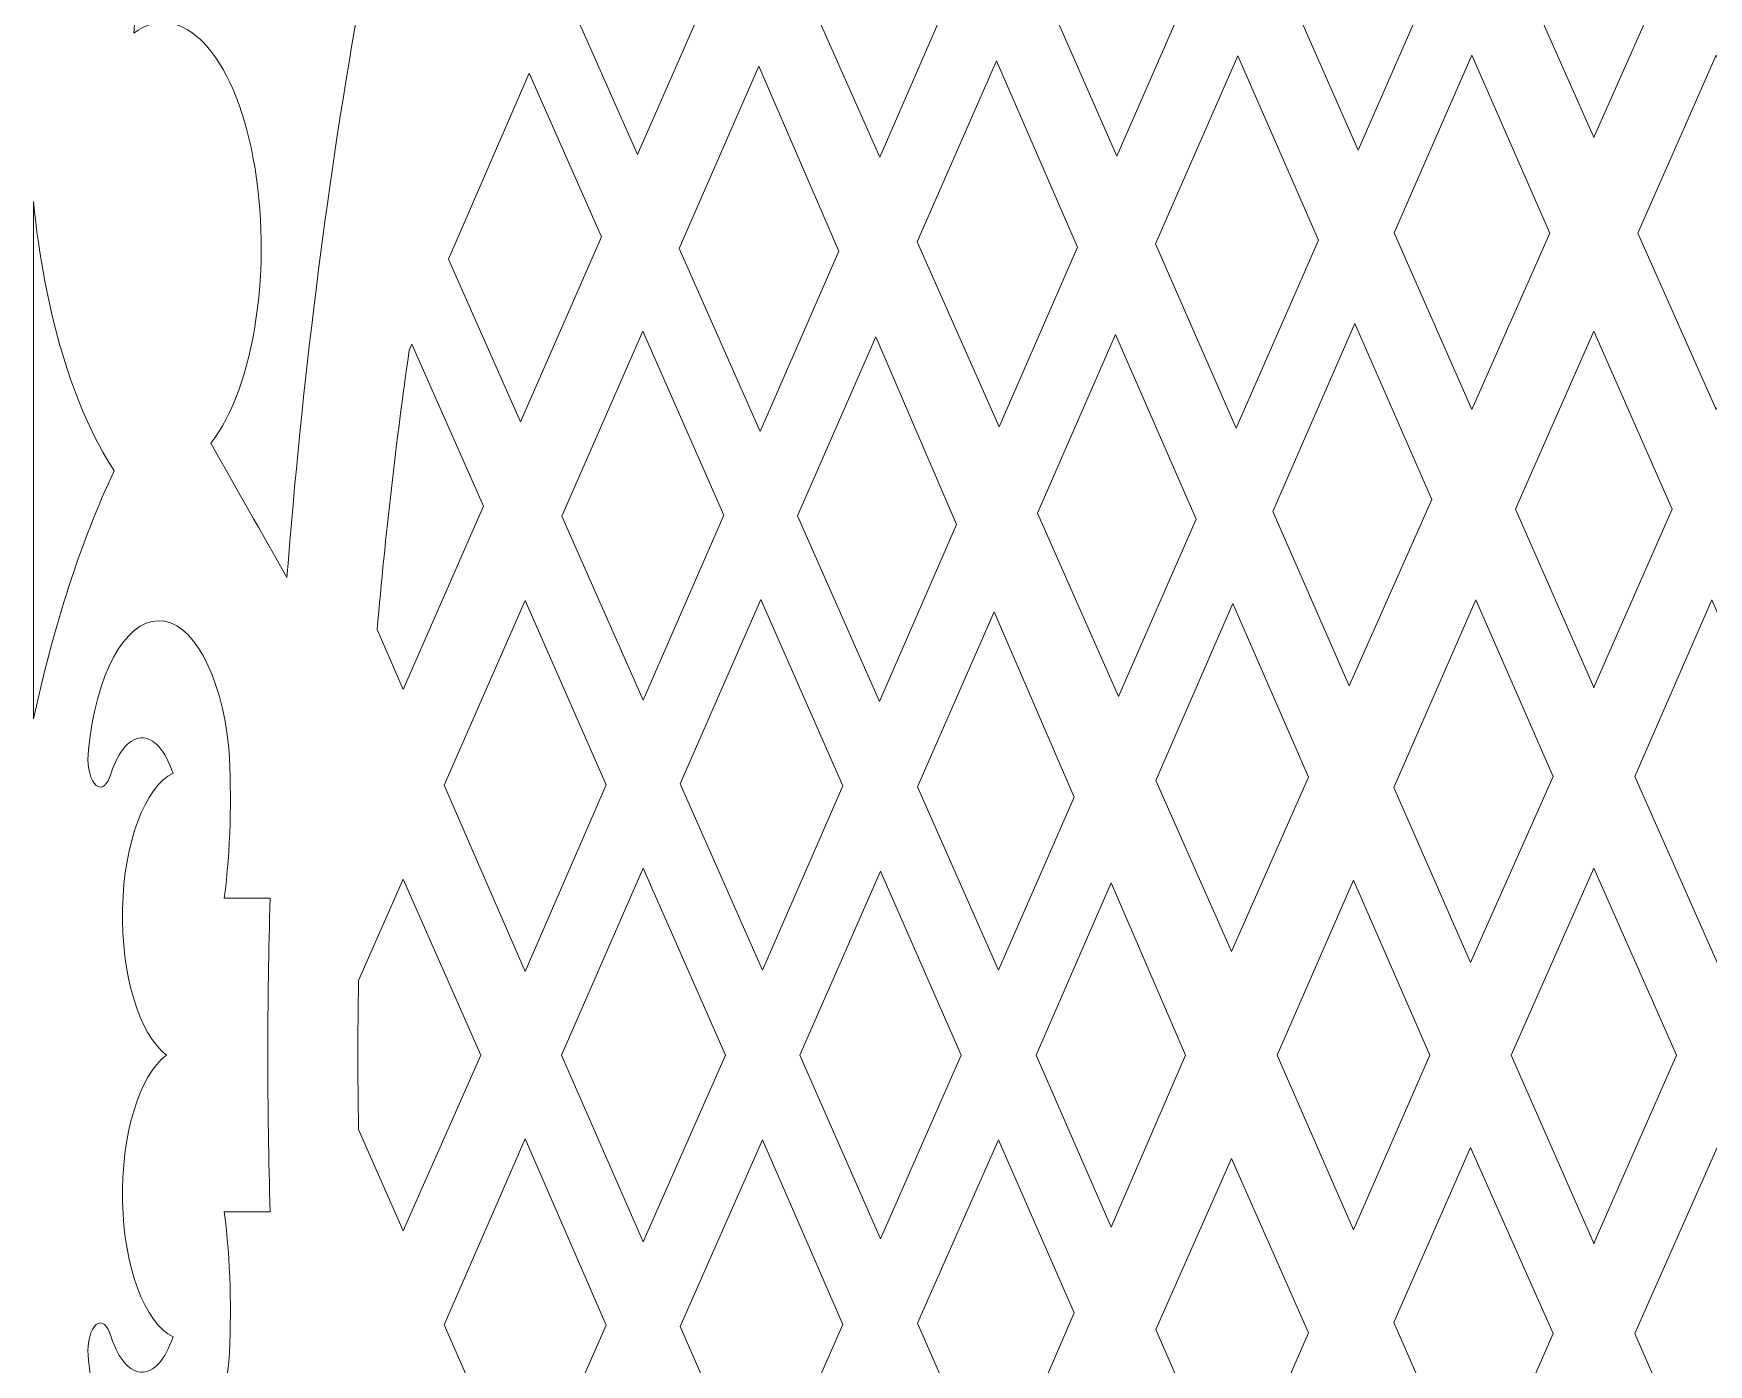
# Model space of a CAD drawing. Header units: millimetres. Extents: x 337 to 2510, y -469 to 429.
# Drawn here: x 539.48 to 588.55, y -77.44 to -38.46 of the extents above; entities that cross this region are included whole.
import ezdxf

# ---------------------------------------------------------------- set-up
doc = ezdxf.new("R2010")
doc.units = ezdxf.units.MM
doc.header["$MEASUREMENT"] = 0
doc.layers.add('Layer 1', color=7, linetype='Continuous')

msp = doc.modelspace()

# ---------------------------------------------------------------- linework, layer by layer
at = {"layer": 'Layer 1', "lineweight": 9}
for points, knots in [([(546.8174, -35.9692), (547.4074, -29.4562), (549.8254, -24.6393), (552.7294, -24.1893), (552.7294, -24.1893), (552.7294, -24.1893), (552.7294, -24.1893), (552.7294, -24.1893), (552.7294, -24.1893), (551.2164, -28.3122), (549.9564, -32.8862), (548.9834, -37.7862), (548.9834, -37.7862), (548.9834, -37.7862), (548.9834, -37.7862), (548.9834, -37.7862), (548.9834, -37.7862), (548.0444, -43.1451), (547.3494, -48.71), (546.9084, -54.393), (546.9084, -54.393), (546.9084, -54.393), (546.9084, -54.393), (546.9084, -54.393), (546.9084, -54.393), (546.1634, -53.083), (545.4184, -51.771), (544.6744, -50.457), (544.6744, -50.457), (544.6744, -50.457), (544.6744, -50.457), (544.6744, -50.457), (544.6744, -50.457), (545.9644, -48.822), (546.5034, -45.2221), (545.9224, -42.1241), (545.9224, -42.1241), (545.9224, -42.1241), (545.9224, -42.1241), (545.9224, -42.1241), (545.9224, -42.1241), (545.3414, -39.0261), (543.8285, -37.4362), (542.4205, -38.4431), (542.4205, -38.4431), (542.4205, -38.4431), (542.4205, -38.4431), (542.4205, -38.4431), (542.4205, -38.4431), (542.7145, -34.3542), (543.8715, -30.8592), (545.5144, -29.1032), (545.5144, -29.1032), (545.5144, -29.1032), (545.5144, -29.1032), (545.5144, -29.1032), (545.5144, -29.1032), (545.1324, -31.8152), (545.6904, -34.7532), (546.8174, -35.9692)], [0, 0, 0, 0, 0.0625, 0.0625, 0.0625, 0.0625, 0.125, 0.125, 0.125, 0.125, 0.1875, 0.1875, 0.1875, 0.1875, 0.25, 0.25, 0.25, 0.25, 0.3125, 0.3125, 0.3125, 0.3125, 0.375, 0.375, 0.375, 0.375, 0.4375, 0.4375, 0.4375, 0.4375, 0.5, 0.5, 0.5, 0.5, 0.5625, 0.5625, 0.5625, 0.5625, 0.625, 0.625, 0.625, 0.625, 0.6875, 0.6875, 0.6875, 0.6875, 0.75, 0.75, 0.75, 0.75, 0.8125, 0.8125, 0.8125, 0.8125, 0.875, 0.875, 0.875, 0.875, 1, 1, 1, 1]), ([(566.5952, -36.7452), (566.5952, -36.7452), (564.2742, -42.0751), (564.2742, -42.0751), (564.2742, -42.0751), (564.2742, -42.0751), (564.2742, -42.0751), (564.2742, -42.0751), (564.2742, -42.0751), (564.2742, -42.0751), (561.9083, -36.7282), (561.9083, -36.7282), (561.9083, -36.7282), (561.9083, -36.7282), (561.9083, -36.7282), (561.9083, -36.7282), (561.9083, -36.7282), (561.9083, -36.7282), (564.2522, -31.3712), (564.2522, -31.3712), (564.2522, -31.3712), (564.2522, -31.3712), (564.2522, -31.3712), (564.2522, -31.3712), (564.2522, -31.3712), (564.2522, -31.3712), (566.5952, -36.7452), (566.5952, -36.7452)], [0, 0, 0, 0, 0.125, 0.125, 0.125, 0.125, 0.25, 0.25, 0.25, 0.25, 0.375, 0.375, 0.375, 0.375, 0.5, 0.5, 0.5, 0.5, 0.625, 0.625, 0.625, 0.625, 0.75, 0.75, 0.75, 0.75, 1, 1, 1, 1]), ([(573.6352, -36.5262), (573.6352, -36.5262), (571.2252, -42.0551), (571.2252, -42.0551), (571.2252, -42.0551), (571.2252, -42.0551), (571.2252, -42.0551), (571.2252, -42.0551), (571.2252, -42.0551), (571.2252, -42.0551), (568.8452, -36.6302), (568.8452, -36.6302), (568.8452, -36.6302), (568.8452, -36.6302), (568.8452, -36.6302), (568.8452, -36.6302), (568.8452, -36.6302), (568.8452, -36.6302), (571.2632, -31.1042), (571.2632, -31.1042), (571.2632, -31.1042), (571.2632, -31.1042), (571.2632, -31.1042), (571.2632, -31.1042), (571.2632, -31.1042), (571.2632, -31.1042), (573.6352, -36.5262), (573.6352, -36.5262)], [0, 0, 0, 0, 0.125, 0.125, 0.125, 0.125, 0.25, 0.25, 0.25, 0.25, 0.375, 0.375, 0.375, 0.375, 0.5, 0.5, 0.5, 0.5, 0.625, 0.625, 0.625, 0.625, 0.75, 0.75, 0.75, 0.75, 1, 1, 1, 1]), ([(580.5601, -36.6892), (580.5601, -36.6892), (578.2861, -41.8741), (578.2861, -41.8741), (578.2861, -41.8741), (578.2861, -41.8741), (578.2861, -41.8741), (578.2861, -41.8741), (578.2861, -41.8741), (578.2861, -41.8741), (575.9181, -36.4802), (575.9181, -36.4802), (575.9181, -36.4802), (575.9181, -36.4802), (575.9181, -36.4802), (575.9181, -36.4802), (575.9181, -36.4802), (575.9181, -36.4802), (578.1891, -31.2992), (578.1891, -31.2992), (578.1891, -31.2992), (578.1891, -31.2992), (578.1891, -31.2992), (578.1891, -31.2992), (578.1891, -31.2992), (578.1891, -31.2992), (580.5601, -36.6892), (580.5601, -36.6892)], [0, 0, 0, 0, 0.125, 0.125, 0.125, 0.125, 0.25, 0.25, 0.25, 0.25, 0.375, 0.375, 0.375, 0.375, 0.5, 0.5, 0.5, 0.5, 0.625, 0.625, 0.625, 0.625, 0.75, 0.75, 0.75, 0.75, 1, 1, 1, 1]), ([(585.197, -30.9312), (585.197, -30.9312), (587.531, -36.2362), (587.531, -36.2362), (587.531, -36.2362), (587.531, -36.2362), (587.531, -36.2362), (587.531, -36.2362), (587.531, -36.2362), (587.531, -36.2362), (585.219, -41.4521), (585.219, -41.4521), (585.219, -41.4521), (585.219, -41.4521), (585.219, -41.4521), (585.219, -41.4521), (585.219, -41.4521), (585.219, -41.4521), (585.196, -41.5031), (585.196, -41.5031), (585.196, -41.5031), (585.196, -41.5031), (585.196, -41.5031), (585.196, -41.5031), (585.196, -41.5031), (585.196, -41.5031), (585.175, -41.4521), (585.175, -41.4521), (585.175, -41.4521), (585.175, -41.4521), (585.175, -41.4521), (585.175, -41.4521), (585.175, -41.4521), (585.175, -41.4521), (582.8631, -36.2362), (582.8631, -36.2362), (582.8631, -36.2362), (582.8631, -36.2362), (582.8631, -36.2362), (582.8631, -36.2362), (582.8631, -36.2362), (582.8631, -36.2362), (585.197, -30.9312), (585.197, -30.9312)], [0, 0, 0, 0, 0.0833333, 0.0833333, 0.0833333, 0.0833333, 0.1666667, 0.1666667, 0.1666667, 0.1666667, 0.25, 0.25, 0.25, 0.25, 0.3333333, 0.3333333, 0.3333333, 0.3333333, 0.4166667, 0.4166667, 0.4166667, 0.4166667, 0.5, 0.5, 0.5, 0.5, 0.5833333, 0.5833333, 0.5833333, 0.5833333, 0.6666667, 0.6666667, 0.6666667, 0.6666667, 0.75, 0.75, 0.75, 0.75, 0.8333333, 0.8333333, 0.8333333, 0.8333333, 1, 1, 1, 1]), ([(559.5323, -36.6292), (559.5323, -36.6292), (557.1773, -42.0031), (557.1773, -42.0031), (557.1773, -42.0031), (557.1773, -42.0031), (557.1773, -42.0031), (557.1773, -42.0031), (557.1773, -42.0031), (557.1773, -42.0031), (555.0543, -37.2102), (555.0543, -37.2102), (555.0543, -37.2102), (555.0543, -37.2102), (555.0543, -37.2102), (555.0543, -37.2102), (555.0543, -37.2102), (555.0543, -37.2102), (557.4253, -31.7452), (557.4253, -31.7452), (557.4253, -31.7452), (557.4253, -31.7452), (557.4253, -31.7452), (557.4253, -31.7452), (557.4253, -31.7452), (557.4253, -31.7452), (559.5323, -36.6292), (559.5323, -36.6292)], [0, 0, 0, 0, 0.125, 0.125, 0.125, 0.125, 0.25, 0.25, 0.25, 0.25, 0.375, 0.375, 0.375, 0.375, 0.5, 0.5, 0.5, 0.5, 0.625, 0.625, 0.625, 0.625, 0.75, 0.75, 0.75, 0.75, 1, 1, 1, 1]), ([(577.1291, -44.5141), (577.1291, -44.5141), (574.7171, -50.014), (574.7171, -50.014), (574.7171, -50.014), (574.7171, -50.014), (574.7171, -50.014), (574.7171, -50.014), (574.7171, -50.014), (574.7171, -50.014), (572.3502, -44.6201), (572.3502, -44.6201), (572.3502, -44.6201), (572.3502, -44.6201), (572.3502, -44.6201), (572.3502, -44.6201), (572.3502, -44.6201), (572.3502, -44.6201), (574.7651, -39.1101), (574.7651, -39.1101), (574.7651, -39.1101), (574.7651, -39.1101), (574.7651, -39.1101), (574.7651, -39.1101), (574.7651, -39.1101), (574.7651, -39.1101), (577.1291, -44.5141), (577.1291, -44.5141)], [0, 0, 0, 0, 0.125, 0.125, 0.125, 0.125, 0.25, 0.25, 0.25, 0.25, 0.375, 0.375, 0.375, 0.375, 0.5, 0.5, 0.5, 0.5, 0.625, 0.625, 0.625, 0.625, 0.75, 0.75, 0.75, 0.75, 1, 1, 1, 1]), ([(583.9101, -44.3041), (583.9101, -44.3041), (581.6191, -49.467), (581.6191, -49.467), (581.6191, -49.467), (581.6191, -49.467), (581.6191, -49.467), (581.6191, -49.467), (581.6191, -49.467), (581.6191, -49.467), (579.3501, -44.2971), (579.3501, -44.2971), (579.3501, -44.2971), (579.3501, -44.2971), (579.3501, -44.2971), (579.3501, -44.2971), (579.3501, -44.2971), (579.3501, -44.2971), (581.6181, -39.0931), (581.6181, -39.0931), (581.6181, -39.0931), (581.6181, -39.0931), (581.6181, -39.0931), (581.6181, -39.0931), (581.6181, -39.0931), (581.6181, -39.0931), (583.9101, -44.3041), (583.9101, -44.3041)], [0, 0, 0, 0, 0.125, 0.125, 0.125, 0.125, 0.25, 0.25, 0.25, 0.25, 0.375, 0.375, 0.375, 0.375, 0.5, 0.5, 0.5, 0.5, 0.625, 0.625, 0.625, 0.625, 0.75, 0.75, 0.75, 0.75, 1, 1, 1, 1]), ([(586.484, -44.3041), (586.484, -44.3041), (588.775, -49.467), (588.775, -49.467), (588.775, -49.467), (588.775, -49.467), (588.775, -49.467), (588.775, -49.467), (588.775, -49.467), (588.775, -49.467), (591.044, -44.2971), (591.044, -44.2971), (591.044, -44.2971), (591.044, -44.2971), (591.044, -44.2971), (591.044, -44.2971), (591.044, -44.2971), (591.044, -44.2971), (588.776, -39.0931), (588.776, -39.0931), (588.776, -39.0931), (588.776, -39.0931), (588.776, -39.0931), (588.776, -39.0931), (588.776, -39.0931), (588.776, -39.0931), (586.484, -44.3041), (586.484, -44.3041)], [0, 0, 0, 0, 0.125, 0.125, 0.125, 0.125, 0.25, 0.25, 0.25, 0.25, 0.375, 0.375, 0.375, 0.375, 0.5, 0.5, 0.5, 0.5, 0.625, 0.625, 0.625, 0.625, 0.75, 0.75, 0.75, 0.75, 1, 1, 1, 1]), ([(556.1193, -44.4171), (556.1193, -44.4171), (553.7464, -49.832), (553.7464, -49.832), (553.7464, -49.832), (553.7464, -49.832), (553.7464, -49.832), (553.7464, -49.832), (553.7464, -49.832), (553.7464, -49.832), (551.6444, -45.0711), (551.6444, -45.0711), (551.6444, -45.0711), (551.6444, -45.0711), (551.6444, -45.0711), (551.6444, -45.0711), (551.6444, -45.0711), (551.6444, -45.0711), (554.0084, -39.6211), (554.0084, -39.6211), (554.0084, -39.6211), (554.0084, -39.6211), (554.0084, -39.6211), (554.0084, -39.6211), (554.0084, -39.6211), (554.0084, -39.6211), (556.1193, -44.4171), (556.1193, -44.4171)], [0, 0, 0, 0, 0.125, 0.125, 0.125, 0.125, 0.25, 0.25, 0.25, 0.25, 0.375, 0.375, 0.375, 0.375, 0.5, 0.5, 0.5, 0.5, 0.625, 0.625, 0.625, 0.625, 0.75, 0.75, 0.75, 0.75, 1, 1, 1, 1]), ([(563.0723, -44.8341), (563.0723, -44.8341), (560.7703, -50.119), (560.7703, -50.119), (560.7703, -50.119), (560.7703, -50.119), (560.7703, -50.119), (560.7703, -50.119), (560.7703, -50.119), (560.7703, -50.119), (558.3953, -44.7541), (558.3953, -44.7541), (558.3953, -44.7541), (558.3953, -44.7541), (558.3953, -44.7541), (558.3953, -44.7541), (558.3953, -44.7541), (558.3953, -44.7541), (560.7333, -39.4121), (560.7333, -39.4121), (560.7333, -39.4121), (560.7333, -39.4121), (560.7333, -39.4121), (560.7333, -39.4121), (560.7333, -39.4121), (560.7333, -39.4121), (563.0723, -44.8341), (563.0723, -44.8341)], [0, 0, 0, 0, 0.125, 0.125, 0.125, 0.125, 0.25, 0.25, 0.25, 0.25, 0.375, 0.375, 0.375, 0.375, 0.5, 0.5, 0.5, 0.5, 0.625, 0.625, 0.625, 0.625, 0.75, 0.75, 0.75, 0.75, 1, 1, 1, 1]), ([(570.0682, -44.7111), (570.0682, -44.7111), (567.7722, -49.979), (567.7722, -49.979), (567.7722, -49.979), (567.7722, -49.979), (567.7722, -49.979), (567.7722, -49.979), (567.7722, -49.979), (567.7722, -49.979), (565.3742, -44.5601), (565.3742, -44.5601), (565.3742, -44.5601), (565.3742, -44.5601), (565.3742, -44.5601), (565.3742, -44.5601), (565.3742, -44.5601), (565.3742, -44.5601), (567.6922, -39.2621), (567.6922, -39.2621), (567.6922, -39.2621), (567.6922, -39.2621), (567.6922, -39.2621), (567.6922, -39.2621), (567.6922, -39.2621), (567.6922, -39.2621), (570.0682, -44.7111), (570.0682, -44.7111)], [0, 0, 0, 0, 0.125, 0.125, 0.125, 0.125, 0.25, 0.25, 0.25, 0.25, 0.375, 0.375, 0.375, 0.375, 0.5, 0.5, 0.5, 0.5, 0.625, 0.625, 0.625, 0.625, 0.75, 0.75, 0.75, 0.75, 1, 1, 1, 1]), ([(541.8465, -51.265), (540.8715, -53.339), (540.0705, -55.801), (539.4825, -58.5319), (539.4825, -58.5319), (539.4825, -58.5319), (539.4825, -58.5319), (539.4825, -58.5319), (539.4825, -58.5319), (539.4825, -58.5319), (539.4825, -43.3791), (539.4825, -43.3791), (539.4825, -43.3791), (539.4825, -43.3791), (539.4825, -43.3791), (539.4825, -43.3791), (539.4825, -43.3791), (539.7955, -46.6061), (540.6425, -49.431), (541.8465, -51.265)], [0, 0, 0, 0, 0.1666667, 0.1666667, 0.1666667, 0.1666667, 0.3333333, 0.3333333, 0.3333333, 0.3333333, 0.5, 0.5, 0.5, 0.5, 0.6666667, 0.6666667, 0.6666667, 0.6666667, 1, 1, 1, 1]), ([(580.4491, -52.105), (580.4491, -52.105), (578.0291, -57.562), (578.0291, -57.562), (578.0291, -57.562), (578.0291, -57.562), (578.0291, -57.562), (578.0291, -57.562), (578.0291, -57.562), (578.0291, -57.562), (575.7911, -52.462), (575.7911, -52.462), (575.7911, -52.462), (575.7911, -52.462), (575.7911, -52.462), (575.7911, -52.462), (575.7911, -52.462), (575.7911, -52.462), (578.1941, -46.9491), (578.1941, -46.9491), (578.1941, -46.9491), (578.1941, -46.9491), (578.1941, -46.9491), (578.1941, -46.9491), (578.1941, -46.9491), (578.1941, -46.9491), (580.4491, -52.105), (580.4491, -52.105)], [0, 0, 0, 0, 0.125, 0.125, 0.125, 0.125, 0.25, 0.25, 0.25, 0.25, 0.375, 0.375, 0.375, 0.375, 0.5, 0.5, 0.5, 0.5, 0.625, 0.625, 0.625, 0.625, 0.75, 0.75, 0.75, 0.75, 1, 1, 1, 1]), ([(550.5674, -47.5531), (550.5674, -47.5531), (552.6634, -52.303), (552.6634, -52.303), (552.6634, -52.303), (552.6634, -52.303), (552.6634, -52.303), (552.6634, -52.303), (552.6634, -52.303), (552.6634, -52.303), (550.3084, -57.676), (550.3084, -57.676), (550.3084, -57.676), (550.3084, -57.676), (550.3084, -57.676), (550.3084, -57.676), (550.3084, -57.676), (550.3084, -57.676), (549.5524, -55.916), (549.5524, -55.916), (549.5524, -55.916), (549.5524, -55.916), (549.5524, -55.916), (549.5524, -55.916), (549.5524, -55.916), (549.7914, -53.145), (550.1054, -50.411), (550.4914, -47.7281), (550.4914, -47.7281), (550.4914, -47.7281), (550.4914, -47.7281), (550.4914, -47.7281), (550.4914, -47.7281), (550.4914, -47.7281), (550.5674, -47.5531), (550.5674, -47.5531)], [0, 0, 0, 0, 0.1, 0.1, 0.1, 0.1, 0.2, 0.2, 0.2, 0.2, 0.3, 0.3, 0.3, 0.3, 0.4, 0.4, 0.4, 0.4, 0.5, 0.5, 0.5, 0.5, 0.6, 0.6, 0.6, 0.6, 0.7, 0.7, 0.7, 0.7, 0.8, 0.8, 0.8, 0.8, 1, 1, 1, 1]), ([(559.7043, -52.565), (559.7043, -52.565), (557.3453, -57.982), (557.3453, -57.982), (557.3453, -57.982), (557.3453, -57.982), (557.3453, -57.982), (557.3453, -57.982), (557.3453, -57.982), (557.3453, -57.982), (554.9643, -52.591), (554.9643, -52.591), (554.9643, -52.591), (554.9643, -52.591), (554.9643, -52.591), (554.9643, -52.591), (554.9643, -52.591), (554.9643, -52.591), (557.3343, -47.1781), (557.3343, -47.1781), (557.3343, -47.1781), (557.3343, -47.1781), (557.3343, -47.1781), (557.3343, -47.1781), (557.3343, -47.1781), (557.3343, -47.1781), (559.7043, -52.565), (559.7043, -52.565)], [0, 0, 0, 0, 0.125, 0.125, 0.125, 0.125, 0.25, 0.25, 0.25, 0.25, 0.375, 0.375, 0.375, 0.375, 0.5, 0.5, 0.5, 0.5, 0.625, 0.625, 0.625, 0.625, 0.75, 0.75, 0.75, 0.75, 1, 1, 1, 1]), ([(566.5262, -52.839), (566.5262, -52.839), (564.2682, -58.021), (564.2682, -58.021), (564.2682, -58.021), (564.2682, -58.021), (564.2682, -58.021), (564.2682, -58.021), (564.2682, -58.021), (564.2682, -58.021), (561.8613, -52.584), (561.8613, -52.584), (561.8613, -52.584), (561.8613, -52.584), (561.8613, -52.584), (561.8613, -52.584), (561.8613, -52.584), (561.8613, -52.584), (564.1553, -47.3441), (564.1553, -47.3441), (564.1553, -47.3441), (564.1553, -47.3441), (564.1553, -47.3441), (564.1553, -47.3441), (564.1553, -47.3441), (564.1553, -47.3441), (566.5262, -52.839), (566.5262, -52.839)], [0, 0, 0, 0, 0.125, 0.125, 0.125, 0.125, 0.25, 0.25, 0.25, 0.25, 0.375, 0.375, 0.375, 0.375, 0.5, 0.5, 0.5, 0.5, 0.625, 0.625, 0.625, 0.625, 0.75, 0.75, 0.75, 0.75, 1, 1, 1, 1]), ([(573.5452, -52.687), (573.5452, -52.687), (571.2682, -57.878), (571.2682, -57.878), (571.2682, -57.878), (571.2682, -57.878), (571.2682, -57.878), (571.2682, -57.878), (571.2682, -57.878), (571.2682, -57.878), (568.8922, -52.509), (568.8922, -52.509), (568.8922, -52.509), (568.8922, -52.509), (568.8922, -52.509), (568.8922, -52.509), (568.8922, -52.509), (568.8922, -52.509), (571.1862, -47.2761), (571.1862, -47.2761), (571.1862, -47.2761), (571.1862, -47.2761), (571.1862, -47.2761), (571.1862, -47.2761), (571.1862, -47.2761), (571.1862, -47.2761), (573.5452, -52.687), (573.5452, -52.687)], [0, 0, 0, 0, 0.125, 0.125, 0.125, 0.125, 0.25, 0.25, 0.25, 0.25, 0.375, 0.375, 0.375, 0.375, 0.5, 0.5, 0.5, 0.5, 0.625, 0.625, 0.625, 0.625, 0.75, 0.75, 0.75, 0.75, 1, 1, 1, 1]), ([(585.197, -47.1791), (585.197, -47.1791), (587.493, -52.386), (587.493, -52.386), (587.493, -52.386), (587.493, -52.386), (587.493, -52.386), (587.493, -52.386), (587.493, -52.386), (587.493, -52.386), (585.219, -57.567), (585.219, -57.567), (585.219, -57.567), (585.219, -57.567), (585.219, -57.567), (585.219, -57.567), (585.219, -57.567), (585.219, -57.567), (585.197, -57.625), (585.197, -57.625), (585.197, -57.625), (585.197, -57.625), (585.197, -57.625), (585.197, -57.625), (585.197, -57.625), (585.197, -57.625), (585.175, -57.567), (585.175, -57.567), (585.175, -57.567), (585.175, -57.567), (585.175, -57.567), (585.175, -57.567), (585.175, -57.567), (585.175, -57.567), (582.9011, -52.386), (582.9011, -52.386), (582.9011, -52.386), (582.9011, -52.386), (582.9011, -52.386), (582.9011, -52.386), (582.9011, -52.386), (582.9011, -52.386), (585.197, -47.1791), (585.197, -47.1791)], [0, 0, 0, 0, 0.0833333, 0.0833333, 0.0833333, 0.0833333, 0.1666667, 0.1666667, 0.1666667, 0.1666667, 0.25, 0.25, 0.25, 0.25, 0.3333333, 0.3333333, 0.3333333, 0.3333333, 0.4166667, 0.4166667, 0.4166667, 0.4166667, 0.5, 0.5, 0.5, 0.5, 0.5833333, 0.5833333, 0.5833333, 0.5833333, 0.6666667, 0.6666667, 0.6666667, 0.6666667, 0.75, 0.75, 0.75, 0.75, 0.8333333, 0.8333333, 0.8333333, 0.8333333, 1, 1, 1, 1]), ([(556.2633, -60.4649), (556.2633, -60.4649), (553.8844, -65.9279), (553.8844, -65.9279), (553.8844, -65.9279), (553.8844, -65.9279), (553.8844, -65.9279), (553.8844, -65.9279), (553.8844, -65.9279), (553.8844, -65.9279), (551.5144, -60.4739), (551.5144, -60.4739), (551.5144, -60.4739), (551.5144, -60.4739), (551.5144, -60.4739), (551.5144, -60.4739), (551.5144, -60.4739), (551.5144, -60.4739), (553.8824, -55.066), (553.8824, -55.066), (553.8824, -55.066), (553.8824, -55.066), (553.8824, -55.066), (553.8824, -55.066), (553.8824, -55.066), (553.8824, -55.066), (556.2633, -60.4649), (556.2633, -60.4649)], [0, 0, 0, 0, 0.125, 0.125, 0.125, 0.125, 0.25, 0.25, 0.25, 0.25, 0.375, 0.375, 0.375, 0.375, 0.5, 0.5, 0.5, 0.5, 0.625, 0.625, 0.625, 0.625, 0.75, 0.75, 0.75, 0.75, 1, 1, 1, 1]), ([(563.1923, -60.4899), (563.1923, -60.4899), (560.8383, -65.8919), (560.8383, -65.8919), (560.8383, -65.8919), (560.8383, -65.8919), (560.8383, -65.8919), (560.8383, -65.8919), (560.8383, -65.8919), (560.8383, -65.8919), (558.4273, -60.4319), (558.4273, -60.4319), (558.4273, -60.4319), (558.4273, -60.4319), (558.4273, -60.4319), (558.4273, -60.4319), (558.4273, -60.4319), (558.4273, -60.4319), (560.7903, -55.032), (560.7903, -55.032), (560.7903, -55.032), (560.7903, -55.032), (560.7903, -55.032), (560.7903, -55.032), (560.7903, -55.032), (560.7903, -55.032), (563.1923, -60.4899), (563.1923, -60.4899)], [0, 0, 0, 0, 0.125, 0.125, 0.125, 0.125, 0.25, 0.25, 0.25, 0.25, 0.375, 0.375, 0.375, 0.375, 0.5, 0.5, 0.5, 0.5, 0.625, 0.625, 0.625, 0.625, 0.75, 0.75, 0.75, 0.75, 1, 1, 1, 1]), ([(569.9742, -60.8299), (569.9742, -60.8299), (567.7542, -65.8929), (567.7542, -65.8929), (567.7542, -65.8929), (567.7542, -65.8929), (567.7542, -65.8929), (567.7542, -65.8929), (567.7542, -65.8929), (567.7542, -65.8929), (565.3782, -60.5269), (565.3782, -60.5269), (565.3782, -60.5269), (565.3782, -60.5269), (565.3782, -60.5269), (565.3782, -60.5269), (565.3782, -60.5269), (565.3782, -60.5269), (567.6282, -55.394), (567.6282, -55.394), (567.6282, -55.394), (567.6282, -55.394), (567.6282, -55.394), (567.6282, -55.394), (567.6282, -55.394), (567.6282, -55.394), (569.9742, -60.8299), (569.9742, -60.8299)], [0, 0, 0, 0, 0.125, 0.125, 0.125, 0.125, 0.25, 0.25, 0.25, 0.25, 0.375, 0.375, 0.375, 0.375, 0.5, 0.5, 0.5, 0.5, 0.625, 0.625, 0.625, 0.625, 0.75, 0.75, 0.75, 0.75, 1, 1, 1, 1]), ([(576.8391, -60.2429), (576.8391, -60.2429), (574.5751, -65.3479), (574.5751, -65.3479), (574.5751, -65.3479), (574.5751, -65.3479), (574.5751, -65.3479), (574.5751, -65.3479), (574.5751, -65.3479), (574.5751, -65.3479), (572.3582, -60.3389), (572.3582, -60.3389), (572.3582, -60.3389), (572.3582, -60.3389), (572.3582, -60.3389), (572.3582, -60.3389), (572.3582, -60.3389), (572.3582, -60.3389), (574.6191, -55.151), (574.6191, -55.151), (574.6191, -55.151), (574.6191, -55.151), (574.6191, -55.151), (574.6191, -55.151), (574.6191, -55.151), (574.6191, -55.151), (576.8391, -60.2429), (576.8391, -60.2429)], [0, 0, 0, 0, 0.125, 0.125, 0.125, 0.125, 0.25, 0.25, 0.25, 0.25, 0.375, 0.375, 0.375, 0.375, 0.5, 0.5, 0.5, 0.5, 0.625, 0.625, 0.625, 0.625, 0.75, 0.75, 0.75, 0.75, 1, 1, 1, 1]), ([(583.9991, -60.2199), (583.9991, -60.2199), (581.5861, -65.6689), (581.5861, -65.6689), (581.5861, -65.6689), (581.5861, -65.6689), (581.5861, -65.6689), (581.5861, -65.6689), (581.5861, -65.6689), (581.5861, -65.6689), (579.3381, -60.5449), (579.3381, -60.5449), (579.3381, -60.5449), (579.3381, -60.5449), (579.3381, -60.5449), (579.3381, -60.5449), (579.3381, -60.5449), (579.3381, -60.5449), (581.7371, -55.05), (581.7371, -55.05), (581.7371, -55.05), (581.7371, -55.05), (581.7371, -55.05), (581.7371, -55.05), (581.7371, -55.05), (581.7371, -55.05), (583.9991, -60.2199), (583.9991, -60.2199)], [0, 0, 0, 0, 0.125, 0.125, 0.125, 0.125, 0.25, 0.25, 0.25, 0.25, 0.375, 0.375, 0.375, 0.375, 0.5, 0.5, 0.5, 0.5, 0.625, 0.625, 0.625, 0.625, 0.75, 0.75, 0.75, 0.75, 1, 1, 1, 1]), ([(586.395, -60.2199), (586.395, -60.2199), (588.808, -65.6689), (588.808, -65.6689), (588.808, -65.6689), (588.808, -65.6689), (588.808, -65.6689), (588.808, -65.6689), (588.808, -65.6689), (588.808, -65.6689), (591.056, -60.5449), (591.056, -60.5449), (591.056, -60.5449), (591.056, -60.5449), (591.056, -60.5449), (591.056, -60.5449), (591.056, -60.5449), (591.056, -60.5449), (588.656, -55.05), (588.656, -55.05), (588.656, -55.05), (588.656, -55.05), (588.656, -55.05), (588.656, -55.05), (588.656, -55.05), (588.656, -55.05), (586.395, -60.2199), (586.395, -60.2199)], [0, 0, 0, 0, 0.125, 0.125, 0.125, 0.125, 0.25, 0.25, 0.25, 0.25, 0.375, 0.375, 0.375, 0.375, 0.5, 0.5, 0.5, 0.5, 0.625, 0.625, 0.625, 0.625, 0.75, 0.75, 0.75, 0.75, 1, 1, 1, 1]), ([(543.3815, -68.3789), (542.5765, -68.9768), (542.0465, -70.7368), (542.0905, -72.6698), (542.0905, -72.6698), (542.0905, -72.6698), (542.0905, -72.6698), (542.0905, -72.6698), (542.0905, -72.6698), (542.1345, -74.6028), (542.7415, -76.2278), (543.5695, -76.6328), (543.5695, -76.6328), (543.5695, -76.6328), (543.5695, -76.6328), (543.5695, -76.6328), (543.5695, -76.6328), (543.3475, -77.3058), (542.9965, -77.6918), (542.6275, -77.6668), (542.6275, -77.6668), (542.6275, -77.6668), (542.6275, -77.6668), (542.6275, -77.6668), (542.6275, -77.6668), (542.2585, -77.6418), (541.9175, -77.2088), (541.7135, -76.5058), (541.7135, -76.5058), (541.7135, -76.5058), (541.7135, -76.5058), (541.7135, -76.5058), (541.7135, -76.5058), (541.5995, -76.2118), (541.4105, -76.1418), (541.2615, -76.3368), (541.2615, -76.3368), (541.2615, -76.3368), (541.2615, -76.3368), (541.2615, -76.3368), (541.2615, -76.3368), (541.1115, -76.5318), (541.0425, -76.9398), (541.0955, -77.3138), (541.0955, -77.3138), (541.0955, -77.3138), (541.0955, -77.3138), (541.0955, -77.3138), (541.0955, -77.3138), (541.3045, -79.5147), (542.1555, -81.0887), (543.1415, -81.1007), (543.1415, -81.1007), (543.1415, -81.1007), (543.1415, -81.1007), (543.1415, -81.1007), (543.1415, -81.1007), (544.1274, -81.1127), (544.9844, -79.5597), (545.2044, -77.3638), (545.2044, -77.3638), (545.2044, -77.3638), (545.2044, -77.3638), (545.2044, -77.3638), (545.2044, -77.3638), (545.2984, -75.8958), (545.2534, -74.3978), (545.0724, -72.9728), (545.0724, -72.9728), (545.0724, -72.9728), (545.0724, -72.9728), (545.0724, -72.9728), (545.0724, -72.9728), (545.0724, -72.9728), (546.4154, -72.9728), (546.4154, -72.9728), (546.4154, -72.9728), (546.4154, -72.9728), (546.4154, -72.9728), (546.4154, -72.9728), (546.4154, -72.9728), (546.3734, -71.4428), (546.3494, -69.9108), (546.3434, -68.3789), (546.3434, -68.3789), (546.3434, -68.3789), (546.3434, -68.3789), (546.3434, -68.3789), (546.3434, -68.3789), (546.3494, -66.8459), (546.3734, -65.3139), (546.4154, -63.7849), (546.4154, -63.7849), (546.4154, -63.7849), (546.4154, -63.7849), (546.4154, -63.7849), (546.4154, -63.7849), (546.4154, -63.7849), (545.0724, -63.7849), (545.0724, -63.7849), (545.0724, -63.7849), (545.0724, -63.7849), (545.0724, -63.7849), (545.0724, -63.7849), (545.0724, -63.7849), (545.2534, -62.3589), (545.2984, -60.8619), (545.2044, -59.3929), (545.2044, -59.3929), (545.2044, -59.3929), (545.2044, -59.3929), (545.2044, -59.3929), (545.2044, -59.3929), (544.9844, -57.197), (544.1274, -55.644), (543.1415, -55.656), (543.1415, -55.656), (543.1415, -55.656), (543.1415, -55.656), (543.1415, -55.656), (543.1415, -55.656), (542.1555, -55.668), (541.3045, -57.242), (541.0955, -59.4429), (541.0955, -59.4429), (541.0955, -59.4429), (541.0955, -59.4429), (541.0955, -59.4429), (541.0955, -59.4429), (541.0425, -59.8179), (541.1115, -60.2249), (541.2615, -60.4199), (541.2615, -60.4199), (541.2615, -60.4199), (541.2615, -60.4199), (541.2615, -60.4199), (541.2615, -60.4199), (541.4105, -60.6149), (541.5995, -60.5449), (541.7135, -60.2509), (541.7135, -60.2509), (541.7135, -60.2509), (541.7135, -60.2509), (541.7135, -60.2509), (541.7135, -60.2509), (541.9175, -59.5479), (542.2585, -59.1149), (542.6275, -59.0899), (542.6275, -59.0899), (542.6275, -59.0899), (542.6275, -59.0899), (542.6275, -59.0899), (542.6275, -59.0899), (542.9965, -59.0649), (543.3475, -59.4509), (543.5695, -60.1249), (543.5695, -60.1249), (543.5695, -60.1249), (543.5695, -60.1249), (543.5695, -60.1249), (543.5695, -60.1249), (542.7415, -60.5289), (542.1345, -62.1539), (542.0905, -64.0869), (542.0905, -64.0869), (542.0905, -64.0869), (542.0905, -64.0869), (542.0905, -64.0869), (542.0905, -64.0869), (542.0465, -66.0199), (542.5765, -67.7799), (543.3815, -68.3789)], [0, 0, 0, 0, 0.0227273, 0.0227273, 0.0227273, 0.0227273, 0.0454545, 0.0454545, 0.0454545, 0.0454545, 0.0681818, 0.0681818, 0.0681818, 0.0681818, 0.0909091, 0.0909091, 0.0909091, 0.0909091, 0.1136364, 0.1136364, 0.1136364, 0.1136364, 0.1363636, 0.1363636, 0.1363636, 0.1363636, 0.1590909, 0.1590909, 0.1590909, 0.1590909, 0.1818182, 0.1818182, 0.1818182, 0.1818182, 0.2045455, 0.2045455, 0.2045455, 0.2045455, 0.2272727, 0.2272727, 0.2272727, 0.2272727, 0.25, 0.25, 0.25, 0.25, 0.2727273, 0.2727273, 0.2727273, 0.2727273, 0.2954545, 0.2954545, 0.2954545, 0.2954545, 0.3181818, 0.3181818, 0.3181818, 0.3181818, 0.3409091, 0.3409091, 0.3409091, 0.3409091, 0.3636364, 0.3636364, 0.3636364, 0.3636364, 0.3863636, 0.3863636, 0.3863636, 0.3863636, 0.4090909, 0.4090909, 0.4090909, 0.4090909, 0.4318182, 0.4318182, 0.4318182, 0.4318182, 0.4545455, 0.4545455, 0.4545455, 0.4545455, 0.4772727, 0.4772727, 0.4772727, 0.4772727, 0.5, 0.5, 0.5, 0.5, 0.5227273, 0.5227273, 0.5227273, 0.5227273, 0.5454545, 0.5454545, 0.5454545, 0.5454545, 0.5681818, 0.5681818, 0.5681818, 0.5681818, 0.5909091, 0.5909091, 0.5909091, 0.5909091, 0.6136364, 0.6136364, 0.6136364, 0.6136364, 0.6363636, 0.6363636, 0.6363636, 0.6363636, 0.6590909, 0.6590909, 0.6590909, 0.6590909, 0.6818182, 0.6818182, 0.6818182, 0.6818182, 0.7045455, 0.7045455, 0.7045455, 0.7045455, 0.7272727, 0.7272727, 0.7272727, 0.7272727, 0.75, 0.75, 0.75, 0.75, 0.7727273, 0.7727273, 0.7727273, 0.7727273, 0.7954545, 0.7954545, 0.7954545, 0.7954545, 0.8181818, 0.8181818, 0.8181818, 0.8181818, 0.8409091, 0.8409091, 0.8409091, 0.8409091, 0.8636364, 0.8636364, 0.8636364, 0.8636364, 0.8863636, 0.8863636, 0.8863636, 0.8863636, 0.9090909, 0.9090909, 0.9090909, 0.9090909, 0.9318182, 0.9318182, 0.9318182, 0.9318182, 0.9545455, 0.9545455, 0.9545455, 0.9545455, 1, 1, 1, 1]), ([(548.9804, -68.3789), (548.9854, -69.1048), (548.9944, -69.8318), (549.0084, -70.5578), (549.0084, -70.5578), (549.0084, -70.5578), (549.0084, -70.5578), (549.0084, -70.5578), (549.0084, -70.5578), (549.0084, -70.5578), (550.3114, -73.5328), (550.3114, -73.5328), (550.3114, -73.5328), (550.3114, -73.5328), (550.3114, -73.5328), (550.3114, -73.5328), (550.3114, -73.5328), (550.3114, -73.5328), (552.5914, -68.3789), (552.5914, -68.3789), (552.5914, -68.3789), (552.5914, -68.3789), (552.5914, -68.3789), (552.5914, -68.3789), (552.5914, -68.3789), (552.5914, -68.3789), (550.3114, -63.2239), (550.3114, -63.2239), (550.3114, -63.2239), (550.3114, -63.2239), (550.3114, -63.2239), (550.3114, -63.2239), (550.3114, -63.2239), (550.3114, -63.2239), (549.0084, -66.1999), (549.0084, -66.1999), (549.0084, -66.1999), (549.0084, -66.1999), (549.0084, -66.1999), (549.0084, -66.1999), (549.0084, -66.1999), (548.9944, -66.9259), (548.9854, -67.6519), (548.9804, -68.3789)], [0, 0, 0, 0, 0.0833333, 0.0833333, 0.0833333, 0.0833333, 0.1666667, 0.1666667, 0.1666667, 0.1666667, 0.25, 0.25, 0.25, 0.25, 0.3333333, 0.3333333, 0.3333333, 0.3333333, 0.4166667, 0.4166667, 0.4166667, 0.4166667, 0.5, 0.5, 0.5, 0.5, 0.5833333, 0.5833333, 0.5833333, 0.5833333, 0.6666667, 0.6666667, 0.6666667, 0.6666667, 0.75, 0.75, 0.75, 0.75, 0.8333333, 0.8333333, 0.8333333, 0.8333333, 1, 1, 1, 1]), ([(554.9483, -68.3789), (554.9483, -68.3789), (557.3423, -73.8468), (557.3423, -73.8468), (557.3423, -73.8468), (557.3423, -73.8468), (557.3423, -73.8468), (557.3423, -73.8468), (557.3423, -73.8468), (557.3423, -73.8468), (559.7553, -68.3789), (559.7553, -68.3789), (559.7553, -68.3789), (559.7553, -68.3789), (559.7553, -68.3789), (559.7553, -68.3789), (559.7553, -68.3789), (559.7553, -68.3789), (557.3423, -62.9099), (557.3423, -62.9099), (557.3423, -62.9099), (557.3423, -62.9099), (557.3423, -62.9099), (557.3423, -62.9099), (557.3423, -62.9099), (557.3423, -62.9099), (554.9483, -68.3789), (554.9483, -68.3789)], [0, 0, 0, 0, 0.125, 0.125, 0.125, 0.125, 0.25, 0.25, 0.25, 0.25, 0.375, 0.375, 0.375, 0.375, 0.5, 0.5, 0.5, 0.5, 0.625, 0.625, 0.625, 0.625, 0.75, 0.75, 0.75, 0.75, 1, 1, 1, 1]), ([(566.6642, -68.3789), (566.6642, -68.3789), (564.2952, -73.7608), (564.2952, -73.7608), (564.2952, -73.7608), (564.2952, -73.7608), (564.2952, -73.7608), (564.2952, -73.7608), (564.2952, -73.7608), (564.2952, -73.7608), (561.9363, -68.3789), (561.9363, -68.3789), (561.9363, -68.3789), (561.9363, -68.3789), (561.9363, -68.3789), (561.9363, -68.3789), (561.9363, -68.3789), (561.9363, -68.3789), (564.2952, -62.9969), (564.2952, -62.9969), (564.2952, -62.9969), (564.2952, -62.9969), (564.2952, -62.9969), (564.2952, -62.9969), (564.2952, -62.9969), (564.2952, -62.9969), (566.6642, -68.3789), (566.6642, -68.3789)], [0, 0, 0, 0, 0.125, 0.125, 0.125, 0.125, 0.25, 0.25, 0.25, 0.25, 0.375, 0.375, 0.375, 0.375, 0.5, 0.5, 0.5, 0.5, 0.625, 0.625, 0.625, 0.625, 0.75, 0.75, 0.75, 0.75, 1, 1, 1, 1]), ([(580.3861, -68.3789), (580.3861, -68.3789), (578.1531, -73.4998), (578.1531, -73.4998), (578.1531, -73.4998), (578.1531, -73.4998), (578.1531, -73.4998), (578.1531, -73.4998), (578.1531, -73.4998), (578.1531, -73.4998), (575.9161, -68.3789), (575.9161, -68.3789), (575.9161, -68.3789), (575.9161, -68.3789), (575.9161, -68.3789), (575.9161, -68.3789), (575.9161, -68.3789), (575.9161, -68.3789), (578.1531, -63.2569), (578.1531, -63.2569), (578.1531, -63.2569), (578.1531, -63.2569), (578.1531, -63.2569), (578.1531, -63.2569), (578.1531, -63.2569), (578.1531, -63.2569), (580.3861, -68.3789), (580.3861, -68.3789)], [0, 0, 0, 0, 0.125, 0.125, 0.125, 0.125, 0.25, 0.25, 0.25, 0.25, 0.375, 0.375, 0.375, 0.375, 0.5, 0.5, 0.5, 0.5, 0.625, 0.625, 0.625, 0.625, 0.75, 0.75, 0.75, 0.75, 1, 1, 1, 1]), ([(585.197, -62.9079), (585.197, -62.9079), (587.619, -68.3789), (587.619, -68.3789), (587.619, -68.3789), (587.619, -68.3789), (587.619, -68.3789), (587.619, -68.3789), (587.619, -68.3789), (587.619, -68.3789), (585.219, -73.8488), (585.219, -73.8488), (585.219, -73.8488), (585.219, -73.8488), (585.219, -73.8488), (585.219, -73.8488), (585.219, -73.8488), (585.219, -73.8488), (585.197, -73.9048), (585.197, -73.9048), (585.197, -73.9048), (585.197, -73.9048), (585.197, -73.9048), (585.197, -73.9048), (585.197, -73.9048), (585.197, -73.9048), (585.175, -73.8488), (585.175, -73.8488), (585.175, -73.8488), (585.175, -73.8488), (585.175, -73.8488), (585.175, -73.8488), (585.175, -73.8488), (585.175, -73.8488), (582.7751, -68.3789), (582.7751, -68.3789), (582.7751, -68.3789), (582.7751, -68.3789), (582.7751, -68.3789), (582.7751, -68.3789), (582.7751, -68.3789), (582.7751, -68.3789), (585.197, -62.9079), (585.197, -62.9079)], [0, 0, 0, 0, 0.0833333, 0.0833333, 0.0833333, 0.0833333, 0.1666667, 0.1666667, 0.1666667, 0.1666667, 0.25, 0.25, 0.25, 0.25, 0.3333333, 0.3333333, 0.3333333, 0.3333333, 0.4166667, 0.4166667, 0.4166667, 0.4166667, 0.5, 0.5, 0.5, 0.5, 0.5833333, 0.5833333, 0.5833333, 0.5833333, 0.6666667, 0.6666667, 0.6666667, 0.6666667, 0.75, 0.75, 0.75, 0.75, 0.8333333, 0.8333333, 0.8333333, 0.8333333, 1, 1, 1, 1]), ([(573.2302, -68.3789), (573.2302, -68.3789), (571.0532, -73.4248), (571.0532, -73.4248), (571.0532, -73.4248), (571.0532, -73.4248), (571.0532, -73.4248), (571.0532, -73.4248), (571.0532, -73.4248), (571.0532, -73.4248), (568.8542, -68.3789), (568.8542, -68.3789), (568.8542, -68.3789), (568.8542, -68.3789), (568.8542, -68.3789), (568.8542, -68.3789), (568.8542, -68.3789), (568.8542, -68.3789), (571.0532, -63.3329), (571.0532, -63.3329), (571.0532, -63.3329), (571.0532, -63.3329), (571.0532, -63.3329), (571.0532, -63.3329), (571.0532, -63.3329), (571.0532, -63.3329), (573.2302, -68.3789), (573.2302, -68.3789)], [0, 0, 0, 0, 0.125, 0.125, 0.125, 0.125, 0.25, 0.25, 0.25, 0.25, 0.375, 0.375, 0.375, 0.375, 0.5, 0.5, 0.5, 0.5, 0.625, 0.625, 0.625, 0.625, 0.75, 0.75, 0.75, 0.75, 1, 1, 1, 1]), ([(556.2633, -76.2928), (556.2633, -76.2928), (553.8844, -70.8298), (553.8844, -70.8298), (553.8844, -70.8298), (553.8844, -70.8298), (553.8844, -70.8298), (553.8844, -70.8298), (553.8844, -70.8298), (553.8844, -70.8298), (551.5144, -76.2828), (551.5144, -76.2828), (551.5144, -76.2828), (551.5144, -76.2828), (551.5144, -76.2828), (551.5144, -76.2828), (551.5144, -76.2828), (551.5144, -76.2828), (553.8824, -81.6907), (553.8824, -81.6907), (553.8824, -81.6907), (553.8824, -81.6907), (553.8824, -81.6907), (553.8824, -81.6907), (553.8824, -81.6907), (553.8824, -81.6907), (556.2633, -76.2928), (556.2633, -76.2928)], [0, 0, 0, 0, 0.125, 0.125, 0.125, 0.125, 0.25, 0.25, 0.25, 0.25, 0.375, 0.375, 0.375, 0.375, 0.5, 0.5, 0.5, 0.5, 0.625, 0.625, 0.625, 0.625, 0.75, 0.75, 0.75, 0.75, 1, 1, 1, 1]), ([(563.1923, -76.2668), (563.1923, -76.2668), (560.8383, -70.8648), (560.8383, -70.8648), (560.8383, -70.8648), (560.8383, -70.8648), (560.8383, -70.8648), (560.8383, -70.8648), (560.8383, -70.8648), (560.8383, -70.8648), (558.4273, -76.3258), (558.4273, -76.3258), (558.4273, -76.3258), (558.4273, -76.3258), (558.4273, -76.3258), (558.4273, -76.3258), (558.4273, -76.3258), (558.4273, -76.3258), (560.7903, -81.7247), (560.7903, -81.7247), (560.7903, -81.7247), (560.7903, -81.7247), (560.7903, -81.7247), (560.7903, -81.7247), (560.7903, -81.7247), (560.7903, -81.7247), (563.1923, -76.2668), (563.1923, -76.2668)], [0, 0, 0, 0, 0.125, 0.125, 0.125, 0.125, 0.25, 0.25, 0.25, 0.25, 0.375, 0.375, 0.375, 0.375, 0.5, 0.5, 0.5, 0.5, 0.625, 0.625, 0.625, 0.625, 0.75, 0.75, 0.75, 0.75, 1, 1, 1, 1]), ([(569.9742, -75.9268), (569.9742, -75.9268), (567.7542, -70.8638), (567.7542, -70.8638), (567.7542, -70.8638), (567.7542, -70.8638), (567.7542, -70.8638), (567.7542, -70.8638), (567.7542, -70.8638), (567.7542, -70.8638), (565.3782, -76.2298), (565.3782, -76.2298), (565.3782, -76.2298), (565.3782, -76.2298), (565.3782, -76.2298), (565.3782, -76.2298), (565.3782, -76.2298), (565.3782, -76.2298), (567.6282, -81.3637), (567.6282, -81.3637), (567.6282, -81.3637), (567.6282, -81.3637), (567.6282, -81.3637), (567.6282, -81.3637), (567.6282, -81.3637), (567.6282, -81.3637), (569.9742, -75.9268), (569.9742, -75.9268)], [0, 0, 0, 0, 0.125, 0.125, 0.125, 0.125, 0.25, 0.25, 0.25, 0.25, 0.375, 0.375, 0.375, 0.375, 0.5, 0.5, 0.5, 0.5, 0.625, 0.625, 0.625, 0.625, 0.75, 0.75, 0.75, 0.75, 1, 1, 1, 1]), ([(583.9991, -76.5368), (583.9991, -76.5368), (581.5861, -71.0878), (581.5861, -71.0878), (581.5861, -71.0878), (581.5861, -71.0878), (581.5861, -71.0878), (581.5861, -71.0878), (581.5861, -71.0878), (581.5861, -71.0878), (579.3381, -76.2118), (579.3381, -76.2118), (579.3381, -76.2118), (579.3381, -76.2118), (579.3381, -76.2118), (579.3381, -76.2118), (579.3381, -76.2118), (579.3381, -76.2118), (581.7371, -81.7077), (581.7371, -81.7077), (581.7371, -81.7077), (581.7371, -81.7077), (581.7371, -81.7077), (581.7371, -81.7077), (581.7371, -81.7077), (581.7371, -81.7077), (583.9991, -76.5368), (583.9991, -76.5368)], [0, 0, 0, 0, 0.125, 0.125, 0.125, 0.125, 0.25, 0.25, 0.25, 0.25, 0.375, 0.375, 0.375, 0.375, 0.5, 0.5, 0.5, 0.5, 0.625, 0.625, 0.625, 0.625, 0.75, 0.75, 0.75, 0.75, 1, 1, 1, 1]), ([(586.395, -76.5368), (586.395, -76.5368), (588.808, -71.0878), (588.808, -71.0878), (588.808, -71.0878), (588.808, -71.0878), (588.808, -71.0878), (588.808, -71.0878), (588.808, -71.0878), (588.808, -71.0878), (591.056, -76.2118), (591.056, -76.2118), (591.056, -76.2118), (591.056, -76.2118), (591.056, -76.2118), (591.056, -76.2118), (591.056, -76.2118), (591.056, -76.2118), (588.656, -81.7077), (588.656, -81.7077), (588.656, -81.7077), (588.656, -81.7077), (588.656, -81.7077), (588.656, -81.7077), (588.656, -81.7077), (588.656, -81.7077), (586.395, -76.5368), (586.395, -76.5368)], [0, 0, 0, 0, 0.125, 0.125, 0.125, 0.125, 0.25, 0.25, 0.25, 0.25, 0.375, 0.375, 0.375, 0.375, 0.5, 0.5, 0.5, 0.5, 0.625, 0.625, 0.625, 0.625, 0.75, 0.75, 0.75, 0.75, 1, 1, 1, 1]), ([(576.8391, -76.5138), (576.8391, -76.5138), (574.5751, -71.4098), (574.5751, -71.4098), (574.5751, -71.4098), (574.5751, -71.4098), (574.5751, -71.4098), (574.5751, -71.4098), (574.5751, -71.4098), (574.5751, -71.4098), (572.3582, -76.4178), (572.3582, -76.4178), (572.3582, -76.4178), (572.3582, -76.4178), (572.3582, -76.4178), (572.3582, -76.4178), (572.3582, -76.4178), (572.3582, -76.4178), (574.6191, -81.6067), (574.6191, -81.6067), (574.6191, -81.6067), (574.6191, -81.6067), (574.6191, -81.6067), (574.6191, -81.6067), (574.6191, -81.6067), (574.6191, -81.6067), (576.8391, -76.5138), (576.8391, -76.5138)], [0, 0, 0, 0, 0.125, 0.125, 0.125, 0.125, 0.25, 0.25, 0.25, 0.25, 0.375, 0.375, 0.375, 0.375, 0.5, 0.5, 0.5, 0.5, 0.625, 0.625, 0.625, 0.625, 0.75, 0.75, 0.75, 0.75, 1, 1, 1, 1])]:
    msp.add_open_spline(points, degree=3, knots=knots, dxfattribs=at)

doc.saveas('drawing.dxf')
